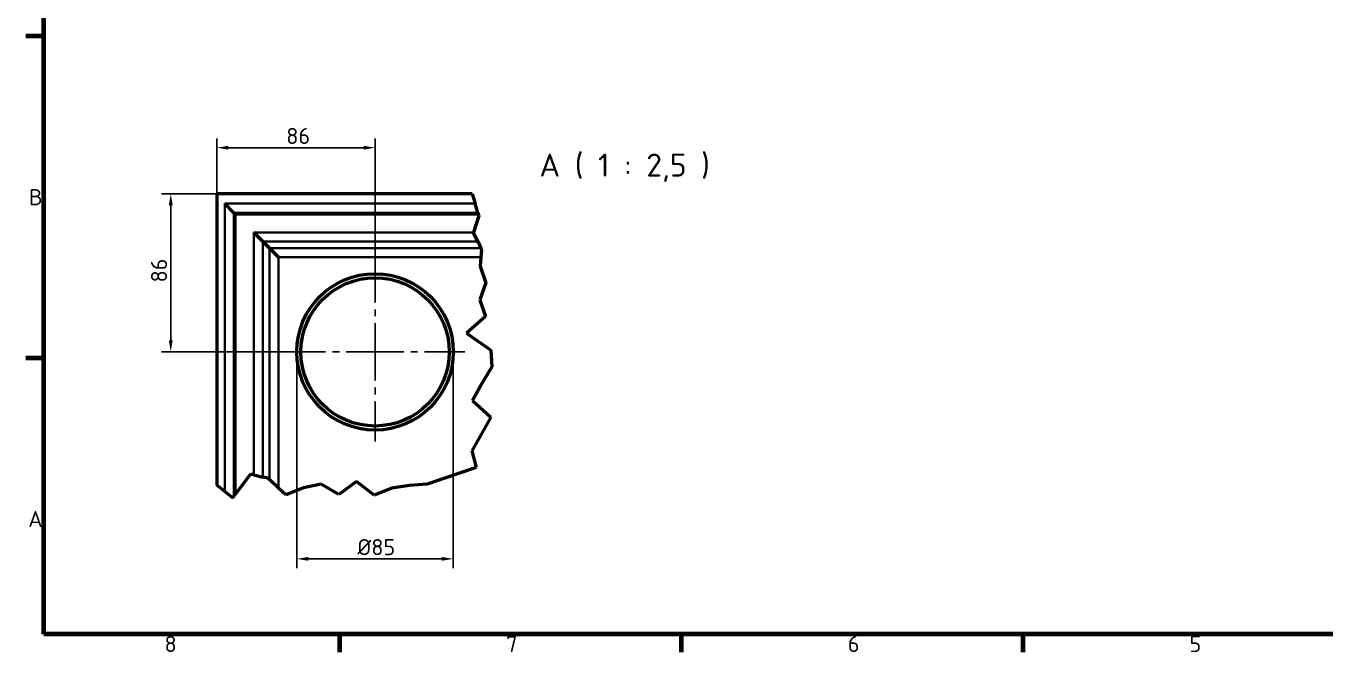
# Model space of a CAD drawing. Header units: millimetres. Extents: x 0 to 1485, y 0 to 1050.
# Drawn here: x 15 to 721, y 15 to 356 of the extents above; entities that cross this region are included whole.
import ezdxf

# ---------------------------------------------------------------- set-up
doc = ezdxf.new("R2010")
doc.units = ezdxf.units.MM
doc.header["$LTSCALE"] = 2.5
for name, color, linetype, lineweight in [('Bemaßung (ISO)', 7, 'Continuous', 25), ('Bruchlinie (ISO)', 7, 'Continuous', 50), ('Mittelpunktmarkierung (ISO)', 7, 'Continuous', 25), ('Rahmen (ISO)', 7, 'Continuous', 70), ('Sichtbar (ISO)', 7, 'Continuous', 50), ('Sichtbar schmal (ISO)', 7, 'Continuous', 35), ('Symbol (ISO)', 7, 'Continuous', 25)]:
    doc.layers.add(name, color=color, linetype=linetype, lineweight=lineweight)
doc.styles.add('Notiztext (DIN)', font='isocpeur.ttf')
doc.styles.add('TXT 3_5', font='isocpeur.ttf')
doc.styles.add('TXT 5_0', font='isocpeur.ttf')
doc.dimstyles.new('Anrin Standard (DIN)', dxfattribs={"dimscale": 2.5, "dimtxt": 3.5, "dimasz": 2.5, "dimexe": 2, "dimexo": 0, "dimgap": 0.8, "dimtad": 1, "dimrnd": 1e-08, "dimtxsty": 'TXT 3_5', "dimcen": 0.09, "dimdle": 10, "dimclrd": 256, "dimclre": 256, "dimclrt": 256, "dimadec": 0, "dimazin": 2, "dimtfac": 0.714286, "dimtmove": 0, "dimatfit": 3, "dimfxl": 1, "dimtolj": 1, "dimlwd": -1, "dimlwe": -1, "dimarcsym": 0})

# ---------------------------------------------------------------- blocks, each defined once
blk = doc.blocks.new('Ränder Standardrahmen')
at = {"layer": 'Rahmen (ISO)'}
for p, q in [((10, 140), (6.1, 140)), ((10, 70), (6.1, 70)), ((74.25, 10), (74.25, 6.1)), ((148.5, 10), (148.5, 6.1)), ((222.75, 10), (222.75, 6.1))]:
    blk.add_line(p, q, dxfattribs=at)
at = {"layer": 'Rahmen (ISO)', "flags": 128}
blk.add_lwpolyline([(10, 10), (10, 410), (584, 410), (584, 10), (10, 10)], dxfattribs=at)
at = {"layer": 'Rahmen (ISO)', "char_height": 3.5, "attachment_point": 7, "style": 'Notiztext (DIN)'}
for s, insert in [('B', (6.75, 103.25)), ('A', (6.58, 33.25)), ('8', (36.2, 6.1)), ('7', (110.45, 6.1)), ('6', (184.7, 6.1)), ('5', (258.95, 6.1))]:
    blk.add_mtext(s, dxfattribs=dict(at, insert=insert))
blk = doc.blocks.new('*D14')
at = {"layer": 'Bemaßung (ISO)', "transparency": 16777216}
for p, q in [((162.4, 178.39), (162.4, 60.89)), ((247.4, 178.39), (247.4, 60.89)), ((241.15, 65.89), (168.65, 65.89))]:
    blk.add_line(p, q, dxfattribs=at)
for points in [[(168.65, 66.93), (168.65, 64.85), (162.4, 65.89)], [(241.15, 66.93), (241.15, 64.85), (247.4, 65.89)]]:
    blk.add_solid(points, dxfattribs=at)
at = {"layer": 'Defpoints', "color": 0, "transparency": 16777216}
for p in [(162.4, 178.39), (247.4, 178.39), (162.4, 65.89)]:
    blk.add_point(p, dxfattribs=at)
at = {"layer": 'Bemaßung (ISO)', "transparency": 16777216, "insert": (195.28, 76.64), "char_height": 8.75, "attachment_point": 1, "style": 'TXT 3_5'}
blk.add_mtext('\\A1;\\fISOCPEUR|b0|i0;\\H8.7500;Ø85', dxfattribs=at)
blk = doc.blocks.new('*D15')
at = {"layer": 'Bemaßung (ISO)', "transparency": 16777216}
for p, q in [((118.9, 264.39), (118.9, 294.39)), ((198.65, 289.39), (125.15, 289.39)), ((204.9, 227.14), (204.9, 294.39))]:
    blk.add_line(p, q, dxfattribs=at)
for points in [[(125.15, 290.43), (125.15, 288.35), (118.9, 289.39)], [(198.65, 290.43), (198.65, 288.35), (204.9, 289.39)]]:
    blk.add_solid(points, dxfattribs=at)
at = {"layer": 'Defpoints', "color": 0, "transparency": 16777216}
for p in [(118.9, 289.39), (118.9, 264.39), (204.9, 227.14)]:
    blk.add_point(p, dxfattribs=at)
at = {"layer": 'Bemaßung (ISO)', "transparency": 16777216, "insert": (156.65, 300.14), "char_height": 8.75, "attachment_point": 1, "style": 'TXT 3_5'}
blk.add_mtext('\\A1;86', dxfattribs=at)
blk = doc.blocks.new('*D16')
at = {"layer": 'Bemaßung (ISO)', "transparency": 16777216}
for p, q in [((118.9, 264.39), (88.9, 264.39)), ((93.9, 184.64), (93.9, 258.14)), ((156.15, 178.39), (88.9, 178.39))]:
    blk.add_line(p, q, dxfattribs=at)
for points in [[(92.86, 258.14), (94.95, 258.14), (93.9, 264.39)], [(92.86, 184.64), (94.95, 184.64), (93.9, 178.39)]]:
    blk.add_solid(points, dxfattribs=at)
at = {"layer": 'Defpoints', "color": 0, "transparency": 16777216}
for p in [(93.9, 264.39), (118.9, 264.39), (156.15, 178.39)]:
    blk.add_point(p, dxfattribs=at)
at = {"layer": 'Bemaßung (ISO)', "transparency": 16777216, "insert": (83.15, 216.14), "char_height": 8.75, "attachment_point": 1, "rotation": 90, "style": 'TXT 3_5'}
blk.add_mtext('\\A1;86', dxfattribs=at)

msp = doc.modelspace()

# ---------------------------------------------------------------- linework, layer by layer
at = {"layer": 'Bruchlinie (ISO)'}
for p, q in [((257.621, 264.3875), (259.2042, 259.0472)), ((260.685, 254.0519), (259.2042, 259.0472)), ((261.1883, 252.3542), (258.4277, 243.3436)), ((260.685, 254.0519), (260.8819, 253.3875)), ((260.8819, 253.3875), (261.1883, 252.3542)), ((258.3945, 243.2352), (258.4277, 243.3436)), ((260.7293, 238.3626), (258.3945, 243.2352)), ((260.7293, 238.3626), (262.4426, 234.7868)), ((262.7639, 234.1163), (262.4034, 229.8058)), ((262.4426, 234.7868), (262.7639, 234.1163)), ((262.4034, 229.8058), (262.0012, 224.9974)), ((262.0012, 224.9974), (265.107, 215.8785)), ((265.107, 215.8785), (261.8095, 206.7595)), ((261.8095, 206.7595), (264.9529, 197.6406)), ((264.9529, 197.6406), (254.5484, 188.5217)), ((254.5484, 188.5217), (267.7232, 179.4028)), ((267.7232, 179.4028), (268.4195, 170.2839)), ((268.4195, 170.2839), (262.8642, 161.1649)), ((262.8642, 161.1649), (257.7488, 152.046)), ((257.7488, 152.046), (267.8174, 142.9271)), ((267.8174, 142.9271), (262.7869, 133.8082)), ((262.7869, 133.8082), (257.5432, 124.6893)), ((257.5432, 124.6893), (259.8263, 115.5703)), ((259.8263, 115.5703), (233.1857, 106.5168)), ((123.245, 102.5546), (118.9047, 105.9129)), ((137.2351, 111.9062), (128.9047, 100.8348)), ((138.9486, 111.5175), (137.2351, 111.9062)), ((138.9486, 111.5175), (143.9296, 110.3875)), ((146.8301, 109.7294), (143.9296, 110.3875)), ((147.5054, 109.0875), (146.8301, 109.7294)), ((152.4863, 104.352), (147.5054, 109.0875)), ((175.6153, 106.439), (166.0203, 104.429)), ((185.2104, 100.9648), (175.6153, 106.439)), ((194.8055, 107.9158), (185.2104, 100.9648)), ((204.4005, 100.5084), (194.8055, 107.9158)), ((233.1857, 106.5168), (223.5907, 105.7301)), ((123.245, 102.5546), (127.64, 99.1539)), ((127.64, 99.1539), (128.2402, 99.9517)), ((128.9047, 100.8348), (128.2402, 99.9517)), ((156.4252, 100.6073), (152.4863, 104.352)), ((166.0203, 104.429), (156.4252, 100.6073)), ((213.9956, 104.2739), (204.4005, 100.5084)), ((223.5907, 105.7301), (213.9956, 104.2739))]:
    msp.add_line(p, q, dxfattribs=at)
at = {"layer": 'Mittelpunktmarkierung (ISO)', "linetype": 'Continuous'}
for p, q in [((204.9047, 205.2625), (204.9047, 227.1375)), ((204.9047, 197.7625), (204.9047, 201.5125)), ((204.9047, 178.3875), (204.9047, 194.0125)), ((178.0297, 178.3875), (156.1547, 178.3875)), ((185.5297, 178.3875), (181.7797, 178.3875)), ((204.9047, 178.3875), (189.2797, 178.3875)), ((204.9047, 178.3875), (220.5297, 178.3875)), ((204.9047, 178.3875), (204.9047, 162.7625)), ((224.2797, 178.3875), (228.0297, 178.3875)), ((231.7797, 178.3875), (253.6547, 178.3875)), ((204.9047, 159.0125), (204.9047, 155.2625)), ((204.9047, 151.5125), (204.9047, 129.6375))]:
    msp.add_line(p, q, dxfattribs=at)
at = {"layer": 'Sichtbar (ISO)'}
for p, q in [((257.621, 264.3875), (118.9047, 264.3875)), ((118.9047, 264.3875), (118.9047, 105.9129)), ((128.2402, 254.0519), (123.245, 259.0472)), ((128.2402, 254.0519), (128.9047, 253.3875)), ((128.9047, 253.3875), (260.8819, 253.3875)), ((128.9047, 100.8348), (128.9047, 253.3875)), ((143.9296, 238.3626), (138.9486, 243.3436)), ((147.5054, 234.7868), (143.9296, 238.3626)), ((152.4863, 229.8058), (147.5054, 234.7868))]:
    msp.add_line(p, q, dxfattribs=at)
for radius in [42.5, 40.2831]:
    msp.add_circle((204.9047, 178.3875), radius, dxfattribs=at)
at = {"layer": 'Sichtbar schmal (ISO)'}
for p, q in [((259.2042, 259.0472), (123.245, 259.0472)), ((123.245, 259.0472), (123.245, 102.5546)), ((128.2402, 254.0519), (260.685, 254.0519)), ((128.2402, 99.9517), (128.2402, 254.0519)), ((258.4277, 243.3436), (138.9486, 243.3436)), ((138.9486, 243.3436), (138.9486, 111.5175)), ((143.9296, 238.3626), (260.7293, 238.3626)), ((143.9296, 110.3875), (143.9296, 238.3626)), ((147.5054, 234.7868), (147.5054, 109.0875)), ((262.4426, 234.7868), (147.5054, 234.7868)), ((152.4863, 104.352), (152.4863, 229.8058)), ((152.4863, 229.8058), (262.4034, 229.8058))]:
    msp.add_line(p, q, dxfattribs=at)

# ---------------------------------------------------------------- block references
at = {"xscale": 2.5, "yscale": 2.5, "zscale": 2.5}
msp.add_blockref('Ränder Standardrahmen', (0, 0), dxfattribs=at)

# ---------------------------------------------------------------- texts
at = {"layer": 'Symbol (ISO)', "insert": (294.1867, 270.7683), "char_height": 12.5, "attachment_point": 7, "style": 'TXT 5_0'}
msp.add_mtext('A ( 1 : 2,5 )', dxfattribs=at)

# ---------------------------------------------------------------- dimensions: what is measured, and where the dimension line sits
at = {"layer": 'Bemaßung (ISO)'}
for base, p1, angle, picture, middle in [((118.9047, 289.3875), (204.9047, 227.1375), 180, '*D15', (161.9047, 289.3875)), ((93.9047, 264.3875), (156.1547, 178.3875), 90, '*D16', (93.9047, 221.3875))]:
    dim = msp.add_linear_dim(base=base, p1=p1, p2=(118.9047, 264.3875), angle=angle, dimstyle='Anrin Standard (DIN)', override={"dimgap": 0.8, "dimdec": 2, "dimtol": 0, "dimlim": 0, "dimtp": 0, "dimtm": 0, "dimtdec": 2, "dimtofl": 0, "dimatfit": 1}, dxfattribs=at)
    dim.commit()
    dim.dimension.update_dxf_attribs({"geometry": picture, "text_midpoint": middle, "dimtype": 160})
dim = msp.add_linear_dim(base=(162.4047, 65.8875), p1=(247.4047, 178.3875), p2=(162.4047, 178.3875), angle=180, text='\\fISOCPEUR|b0|i0;\\H8.7500;Ø<>', dimstyle='Anrin Standard (DIN)', override={"dimgap": 0.8, "dimdec": 2, "dimtol": 0, "dimlim": 0, "dimtp": 0, "dimtm": 0, "dimtdec": 2, "dimtofl": 0, "dimatfit": 1}, dxfattribs=at)
dim.commit()
dim.dimension.update_dxf_attribs({"geometry": '*D14', "text_midpoint": (204.9047, 65.8875), "dimtype": 160})

doc.saveas('drawing.dxf')
